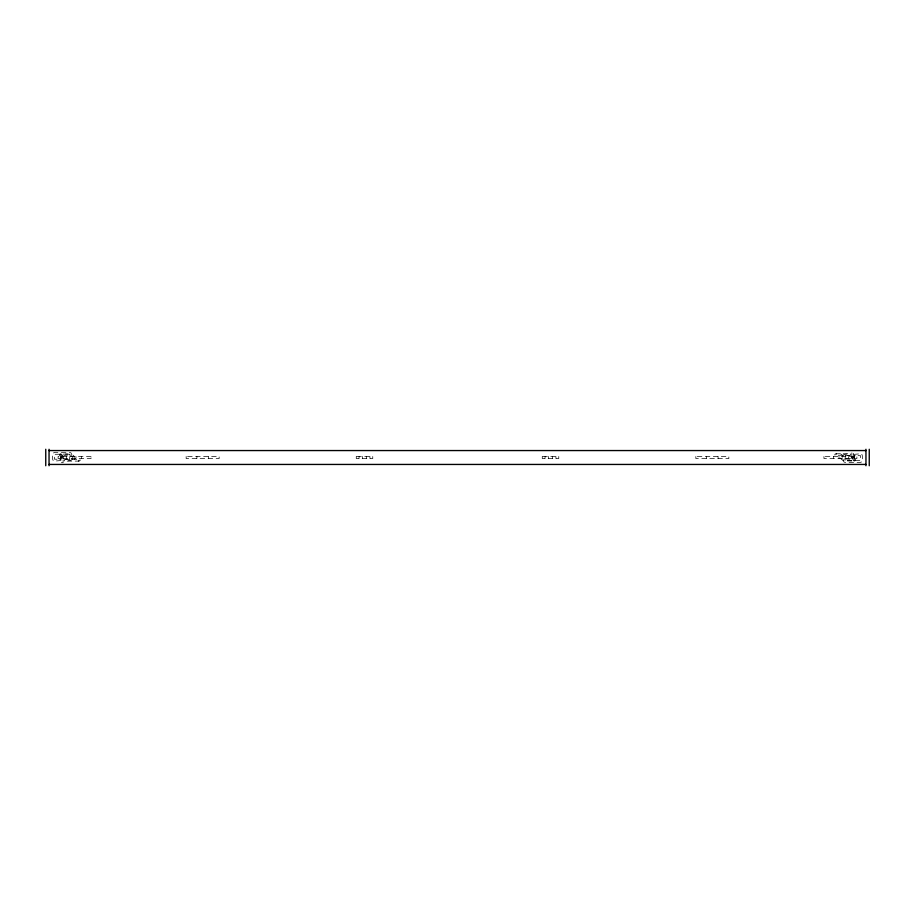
<?xml version="1.0" encoding="UTF-8"?>
<svg xmlns="http://www.w3.org/2000/svg" width="915" height="915" viewBox="0 0 915 915"><rect width="100%" height="100%" fill="white"/><g stroke="black" fill="none" stroke-linecap="round" stroke-linejoin="round"><path stroke-width="0.69" stroke-dasharray="4.58 3.43" d="M196.919 458.529L196.919 456.471M208.403 458.529L208.403 456.471M359.08 458.529L359.08 456.471M362.649 458.529L362.649 456.471M366.355 458.529L366.355 456.471M369.923 458.529L369.923 456.471M545.077 458.529L545.077 456.471M548.645 458.529L548.645 456.471M552.351 458.529L552.351 456.471M555.92 458.529L555.92 456.471M706.597 458.529L706.597 456.471M718.081 458.529L718.081 456.471M833.359 458.529L833.359 456.471M839.032 458.529L839.032 456.471M848.582 458.529L848.582 456.471M851.442 458.529L851.442 456.471M852.368 458.529L852.368 456.471M854.118 458.529L854.118 456.471M60.436 455.716L61.031 454.835L60.401 453.989L59.418 454.343L59.452 455.407L61.156 455.704L60.184 455.396L60.562 457.98L59.83 459.502L60.756 459.479L54.328 459.124L54.58 454.32L69.483 454.012L68.934 453.851L70.169 455.098L69.346 459.604L80.005 459.593L80.154 460.645L78.393 461.103M854.541 459.17L853.947 460.051L854.576 460.897L855.559 460.542L855.525 459.479L853.821 459.181L854.793 459.49L854.416 456.905L855.148 455.384L854.221 455.418L860.649 455.762L860.397 460.565L845.494 460.874L846.043 461.034L844.808 459.788L845.632 455.281L834.972 455.293L834.823 454.24L836.585 453.783M60.401 453.989L61.225 453.977L62.209 455.842L61.385 460.485L54.225 461.126L52.784 459.971L52.361 455.087L53.322 452.959L55.175 452.307L69.586 452.319L71.061 452.971L71.873 454.675L71.153 460.451L65.171 461.103L64.187 460.645L64.313 459.593L70.215 459.399L65.377 459.387L65.354 461.126L79.113 461.103L78.313 460.325L78.873 459.387L78.221 459.387M854.576 460.897L853.752 460.908L852.769 459.044L853.592 454.4L860.752 453.76L862.193 454.915L862.616 459.799L861.656 461.926L859.803 462.578L845.391 462.567L843.916 461.915L843.104 460.211L843.824 454.435L849.806 453.783L850.79 454.24L850.664 455.293L844.762 455.487L849.6 455.498L849.623 453.76L835.864 453.783L836.653 454.561L836.104 455.498L836.756 455.498M840.382 453.783L842.349 455.19L842.818 458.198L843.859 458.861L850.95 459.319L851.865 457.935L851.865 452.193L853.581 452.193L853.581 458.426L851.728 460.943L843.264 460.531L841.217 459.216L840.428 455.498M74.55 459.387L73.76 455.67L71.713 454.355L63.249 453.943L61.397 456.459L61.397 462.693L63.112 462.693L63.112 456.951L64.016 455.567L71.118 456.025L72.159 456.688L72.617 459.696L74.595 461.103M81.641 456.471L81.641 458.529M75.968 456.471L75.968 458.529M66.418 456.471L66.418 458.529M63.558 456.471L63.558 458.529M62.632 456.471L62.632 458.529M60.882 456.471L60.882 458.529M186.157 456.471L186.157 458.529L219.154 458.529L219.154 456.471L186.157 456.471M356.267 456.471L356.267 458.529L372.782 458.529L372.737 456.471L356.232 456.471M542.263 456.471L542.263 458.529L558.768 458.529L558.768 456.471L542.218 456.471M695.846 456.471L695.846 458.529L728.843 458.529L728.843 456.471L695.846 456.471M823.957 456.471L823.957 458.529L856.898 458.529L856.898 456.471L823.957 456.471M91.043 456.471L58.102 456.471L58.102 458.529L91.043 458.529L91.043 456.471"/><path stroke-width="1.37" d="M49.044 450.557L865.956 450.557M49.044 464.443L865.956 464.443M869.25 449.265L869.25 465.735M865.956 449.265L865.956 465.735M49.044 449.265L49.044 465.735M45.75 449.265L45.75 465.735"/></g></svg>
